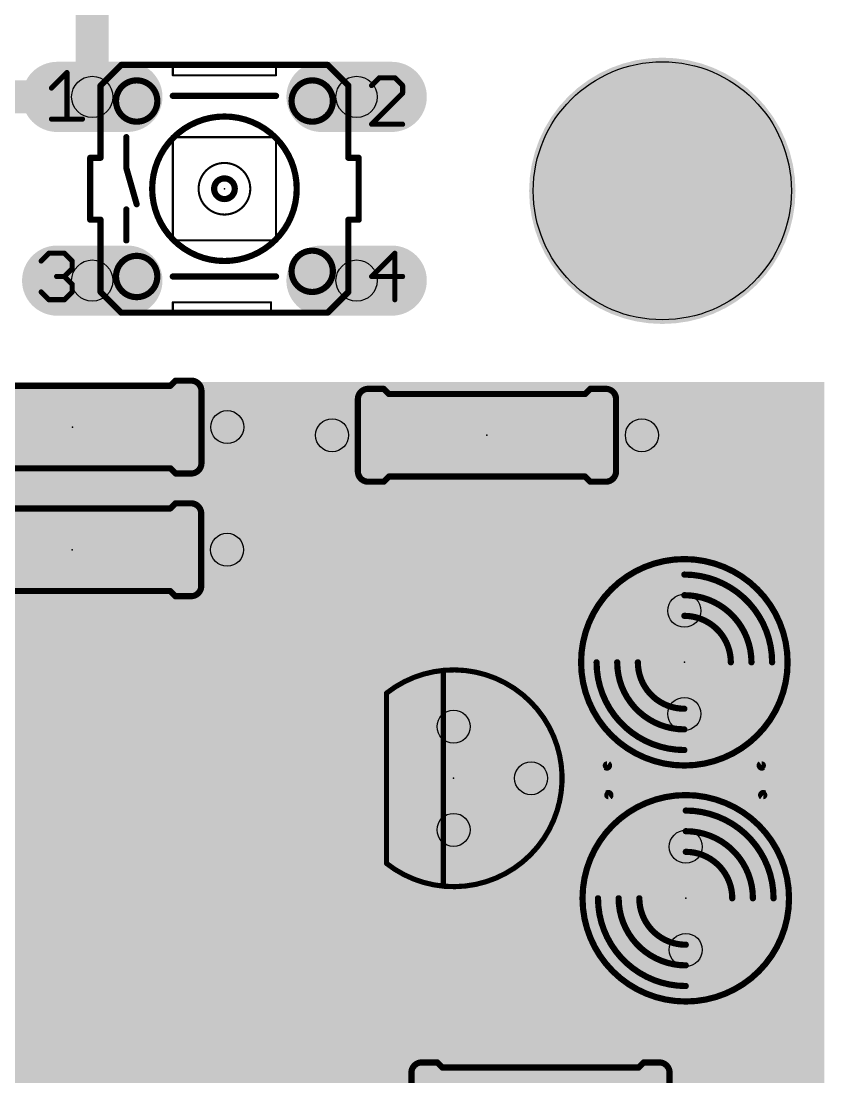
# Model space of a CAD drawing. Extents: x -0.24 to 4.18, y -0.6 to 2.96.
# Drawn here: x 2.672 to 3.447, y 0.427 to 1.45 of the extents above; entities that cross this region are included whole.
import ezdxf

# ---------------------------------------------------------------- set-up
doc = ezdxf.new("R2010")
doc.units = 0
for name, color, linetype in [('1', 22, 'CONTINUOUS'), ('16', 175, 'CONTINUOUS'), ('17', 82, 'CONTINUOUS'), ('20', 7, 'CONTINUOUS'), ('207', 250, 'CONTINUOUS'), ('21', 253, 'CONTINUOUS'), ('23', 7, 'CONTINUOUS'), ('29', 253, 'CONTINUOUS'), ('30', 253, 'CONTINUOUS'), ('44', 253, 'CONTINUOUS'), ('51', 253, 'CONTINUOUS')]:
    doc.layers.add(name, color=color, linetype=linetype)

# ---------------------------------------------------------------- blocks, each defined once
blk = doc.blocks.new('RECT')
blk.add_solid([(-0.5, -0.5), (0.5, -0.5), (-0.5, 0.5), (0.5, 0.5)])
blk = doc.blocks.new('OCTAGONP')
at = {"const_width": 0.5}
blk.add_lwpolyline([(-0.25, -0.103553), (-0.25, 0.103553), (-0.103553, 0.25), (0.103553, 0.25), (0.25, 0.103553), (0.25, -0.103553), (0.103553, -0.25), (-0.103553, -0.25), (-0.25, -0.103553), (-0.25, 0.103553)], dxfattribs=at)
blk = doc.blocks.new('LONGP100')
at = {"const_width": 1}
blk.add_lwpolyline([(-0.5, 0), (0.5, 0)], dxfattribs=at)
at = {"const_width": 0.5}
for points in [[(-0.5, 0.25, 1), (-0.5, -0.25)], [(0.5, -0.25, 1), (0.5, 0.25)]]:
    blk.add_lwpolyline(points, format="xyb", dxfattribs=at)

msp = doc.modelspace()

# ---------------------------------------------------------------- linework, layer by layer
at = {"layer": '1', "const_width": 0.032}
for points in [[(2.741, 1.74744), (2.741, 1.3761)], [(2.741, 1.3761), (2.6552, 1.3761)], [(2.87173, 1.05622), (2.96528, 1.05622)], [(2.87173, 1.05622), (2.87173, 0.93752)], [(2.96528, 1.05622), (2.97324, 1.04826)], [(3.27324, 1.04826), (3.34178, 1.04826)], [(3.34178, 1.04826), (3.42438, 0.96566)], [(3.42438, 0.96566), (3.42438, 0.74633)], [(2.87173, 0.93752), (2.87154, 0.93733)], [(3.11797, 0.79297), (3.09095, 0.76595)], [(3.2972, 0.79297), (3.11797, 0.79297)], [(3.30399, 0.78618), (3.2972, 0.79297)], [(3.30651, 0.78618), (3.30399, 0.78618)], [(3.30651, 0.78618), (3.31438, 0.77831)], [(3.42438, 0.74633), (3.3967, 0.71865)], [(3.16865, 0.71865), (3.16595, 0.71595)], [(3.3967, 0.71865), (3.16865, 0.71865)], [(3.10723, 0.64967), (3.09095, 0.66595)], [(3.31577, 0.64967), (3.10723, 0.64967)], [(3.31645, 0.65035), (3.31577, 0.64967)], [(3.35211, 0.65035), (3.31645, 0.65035)], [(3.39045, 0.61201), (3.35211, 0.65035)], [(3.39045, 0.33745), (3.39045, 0.61201)], [(2.40096, 0.58249), (2.82082, 0.58436)], [(2.9304, 0.47478), (2.82082, 0.58436)], [(3.31228, 0.54618), (3.31577, 0.54967)], [(3.15136, 0.54618), (3.02509, 0.39564)], [(3.15136, 0.54618), (3.31228, 0.54618)], [(2.9304, 0.33731), (2.9304, 0.47478)]]:
    msp.add_lwpolyline(points, dxfattribs=at)
at = {"layer": '1', "const_width": 0.016}
for points in [[(2.741, 1.3681, 1), (2.741, 1.3841)], [(2.733, 1.3761, 1), (2.749, 1.3761)], [(2.87173, 1.06422, 1), (2.87173, 1.04822)], [(2.87973, 1.05622, 1), (2.86373, 1.05622)], [(2.970937, 1.061877, 1), (2.959623, 1.050563)], [(2.96528, 1.04822, 1), (2.96528, 1.06422)], [(3.27324, 1.05626, 1), (3.27324, 1.04026)], [(3.347437, 1.053917, 1), (3.336123, 1.042603)], [(3.34178, 1.04026, 1), (3.34178, 1.05626)], [(2.967583, 1.042603, 1), (2.978897, 1.053917)], [(3.43238, 0.96566, 1), (3.41638, 0.96566)], [(3.418723, 0.960003, 1), (3.430037, 0.971317)], [(2.877387, 0.931863, 1), (2.866073, 0.943177)], [(2.865883, 0.942987, 1), (2.877197, 0.931673)], [(2.86373, 0.93752, 1), (2.87973, 0.93752)], [(3.11797, 0.80097, 1), (3.11797, 0.78497)], [(3.123627, 0.787313, 1), (3.112313, 0.798627)], [(3.302857, 0.798627, 1), (3.291543, 0.787313)], [(3.2972, 0.78497, 1), (3.2972, 0.80097)], [(3.30399, 0.79418, 1), (3.30399, 0.77818)], [(3.298333, 0.780523, 1), (3.309647, 0.791837)], [(3.312167, 0.791837, 1), (3.300854, 0.780523)], [(3.30651, 0.77818, 1), (3.30651, 0.79418)], [(3.308723, 0.772653, 1), (3.320037, 0.783967)], [(3.085293, 0.771607, 1), (3.096607, 0.760293)], [(3.430037, 0.740673, 1), (3.418723, 0.751987)], [(3.41638, 0.74633, 1), (3.43238, 0.74633)], [(3.160293, 0.721607, 1), (3.171607, 0.710293)], [(3.16865, 0.72665, 1), (3.16865, 0.71065)], [(3.174307, 0.712993, 1), (3.162993, 0.724307)], [(3.391043, 0.724307, 1), (3.402357, 0.712993)], [(3.3967, 0.71065, 1), (3.3967, 0.72665)], [(3.096607, 0.671607, 1), (3.085293, 0.660293)], [(3.10723, 0.65767, 1), (3.10723, 0.64167)], [(3.31645, 0.65835, 1), (3.31645, 0.64235)], [(3.322107, 0.644693, 1), (3.310793, 0.656007)], [(3.31577, 0.64167, 1), (3.31577, 0.65767)], [(3.357767, 0.656007, 1), (3.346453, 0.644693)], [(3.35211, 0.64235, 1), (3.35211, 0.65835)], [(3.101573, 0.644013, 1), (3.112887, 0.655327)], [(3.310113, 0.655327, 1), (3.321427, 0.644013)], [(3.39845, 0.61201, 1), (3.38245, 0.61201)], [(3.384793, 0.606353, 1), (3.396107, 0.617667)], [(2.826477, 0.590017, 1), (2.815163, 0.578703)], [(2.820856, 0.57636, 1), (2.820784, 0.59236)], [(3.321427, 0.544013, 1), (3.310113, 0.555327)], [(3.15136, 0.55418, 1), (3.15136, 0.53818)], [(3.157489, 0.541039, 1), (3.145231, 0.551321)], [(3.306623, 0.551837, 1), (3.317937, 0.540523)], [(3.31228, 0.53818, 1), (3.31228, 0.55418)], [(2.9384, 0.47478, 1), (2.9224, 0.47478)], [(2.924743, 0.469123, 1), (2.936057, 0.480437)]]:
    msp.add_lwpolyline(points, format="xyb", dxfattribs=at)
at = {"layer": '16', "const_width": 0.016}
for points in [[(3.29001, 0.87831), (2.46845, 0.05675)], [(3.31438, 0.87831), (3.29001, 0.87831)], [(3.02717, 0.15628), (2.40096, 0.78249)], [(0.54639, 0.74568), (3.13622, 0.74568)], [(3.13622, 0.74568), (3.16595, 0.71595)], [(2.77233, 0.31112), (2.40096, 0.68249)]]:
    msp.add_lwpolyline(points, dxfattribs=at)
at = {"layer": '16', "const_width": 0.008}
for points in [[(3.29001, 0.88231, 1), (3.29001, 0.87431)], [(3.292839, 0.875482, 1), (3.287182, 0.881139)], [(3.31438, 0.87431, 1), (3.31438, 0.88231)], [(3.139048, 0.748508, 1), (3.133391, 0.742851)], [(3.13622, 0.74168, 1), (3.13622, 0.74968)], [(3.163121, 0.713121, 1), (3.168778, 0.718778)]]:
    msp.add_lwpolyline(points, format="xyb", dxfattribs=at)
at = {"layer": '20'}
msp.add_circle((3.29305, 1.28512), 0.125, dxfattribs=at)
at = {"layer": '21'}
for points, const_width in [([(2.819, 1.4071), (2.784, 1.4071)], 0.006), ([(2.919, 1.4071), (2.819, 1.4071)], 0.006), ([(2.819, 1.4071), (2.819, 1.3971)], 0.002), ([(2.954, 1.4071), (2.919, 1.4071)], 0.006), ([(2.919, 1.3971), (2.919, 1.4071)], 0.002), ([(2.919, 1.3971), (2.819, 1.3971)], 0.002), ([(2.749, 1.3171), (2.749, 1.3271)], 0.006), ([(2.989, 1.3171), (2.989, 1.3271)], 0.006), ([(2.739, 1.3171), (2.749, 1.3171)], 0.006), ([(2.739, 1.3171), (2.739, 1.2571)], 0.006), ([(2.989, 1.3171), (2.999, 1.3171)], 0.006), ([(2.999, 1.2571), (2.999, 1.3171)], 0.006), ([(2.749, 1.2571), (2.739, 1.2571)], 0.006), ([(2.749, 1.2571), (2.749, 1.2471)], 0.006), ([(2.999, 1.2571), (2.989, 1.2571)], 0.006), ([(2.989, 1.2571), (2.989, 1.2471)], 0.006), ([(2.914, 1.1771), (2.819, 1.1771)], 0.002), ([(2.819, 1.1771), (2.819, 1.1671)], 0.002), ([(2.914, 1.1771), (2.914, 1.1671)], 0.002), ([(2.784, 1.1671), (2.819, 1.1671)], 0.006), ([(2.819, 1.1671), (2.914, 1.1671)], 0.006), ([(2.914, 1.1671), (2.954, 1.1671)], 0.006), ([(2.81673, 1.09622), (2.62673, 1.09622)], 0.006), ([(2.81673, 1.09622), (2.82173, 1.10122)], 0.006), ([(2.83673, 1.10122), (2.82173, 1.10122)], 0.006), ([(3.00824, 1.09326), (3.02324, 1.09326)], 0.006), ([(3.02824, 1.08826), (3.02324, 1.09326)], 0.006), ([(3.21824, 1.08826), (3.22324, 1.09326)], 0.006), ([(3.23824, 1.09326), (3.22324, 1.09326)], 0.006), ([(3.21824, 1.08826), (3.02824, 1.08826)], 0.006), ([(2.81673, 1.01622), (2.62673, 1.01622)], 0.006), ([(2.81673, 1.01622), (2.82173, 1.01122)], 0.006), ([(2.83673, 1.01122), (2.82173, 1.01122)], 0.006), ([(3.00824, 1.00326), (3.02324, 1.00326)], 0.006), ([(3.02824, 1.00826), (3.02324, 1.00326)], 0.006), ([(3.21824, 1.00826), (3.02824, 1.00826)], 0.006), ([(3.21824, 1.00826), (3.22324, 1.00326)], 0.006), ([(3.23824, 1.00326), (3.22324, 1.00326)], 0.006), ([(2.81654, 0.97733), (2.82154, 0.98233)], 0.006), ([(2.83654, 0.98233), (2.82154, 0.98233)], 0.006), ([(2.81654, 0.97733), (2.62654, 0.97733)], 0.006), ([(2.81654, 0.89733), (2.62654, 0.89733)], 0.006), ([(2.81654, 0.89733), (2.82154, 0.89233)], 0.006), ([(2.83654, 0.89233), (2.82154, 0.89233)], 0.006), ([(3.08095, 0.820477), (3.08095, 0.80469)], 0.005), ([(3.02595, 0.79843), (3.02595, 0.633469)], 0.005), ([(3.08095, 0.72721), (3.08095, 0.70469)], 0.005), ([(3.23938, 0.72831), (3.38938, 0.72831)], 0.008), ([(3.39077, 0.69967), (3.24077, 0.69967)], 0.008), ([(3.08095, 0.62721), (3.08095, 0.611422)], 0.005), ([(3.06009, 0.44064), (3.07509, 0.44064)], 0.006), ([(3.08009, 0.43564), (3.07509, 0.44064)], 0.006), ([(3.27009, 0.43564), (3.27509, 0.44064)], 0.006), ([(3.29009, 0.44064), (3.27509, 0.44064)], 0.006), ([(3.27009, 0.43564), (3.08009, 0.43564)], 0.006)]:
    msp.add_lwpolyline(points, dxfattribs=dict(at, const_width=const_width))
for points, const_width in [([(2.784, 1.4086, 1), (2.784, 1.4056)], 0.003), ([(2.819, 1.4086, 1), (2.819, 1.4056)], 0.003), ([(2.819, 1.4056, 1), (2.819, 1.4086)], 0.003), ([(2.8195, 1.4071, 1), (2.8185, 1.4071)], 0.001), ([(2.919, 1.4086, 1), (2.919, 1.4056)], 0.003), ([(2.919, 1.4056, 1), (2.919, 1.4086)], 0.003), ([(2.9195, 1.4071, 1), (2.9185, 1.4071)], 0.001), ([(2.954, 1.4056, 1), (2.954, 1.4086)], 0.003), ([(2.819, 1.3976, 1), (2.819, 1.3966)], 0.001), ([(2.8185, 1.3971, 1), (2.8195, 1.3971)], 0.001), ([(2.9185, 1.3971, 1), (2.9195, 1.3971)], 0.001), ([(2.919, 1.3966, 1), (2.919, 1.3976)], 0.001), ([(2.869, 1.2171, 1), (2.869, 1.3571, 1), (2.869, 1.2171)], 0.006), ([(2.7505, 1.3271, 1), (2.7475, 1.3271)], 0.003), ([(2.9905, 1.3271, 1), (2.9875, 1.3271)], 0.003), ([(2.739, 1.3186, 1), (2.739, 1.3156)], 0.003), ([(2.7405, 1.3171, 1), (2.7375, 1.3171)], 0.003), ([(2.749, 1.3156, 1), (2.749, 1.3186)], 0.003), ([(2.989, 1.3186, 1), (2.989, 1.3156)], 0.003), ([(3.0005, 1.3171, 1), (2.9975, 1.3171)], 0.003), ([(2.999, 1.3156, 1), (2.999, 1.3186)], 0.003), ([(2.7475, 1.3171, 1), (2.7505, 1.3171)], 0.003), ([(2.9875, 1.3171, 1), (2.9905, 1.3171)], 0.003), ([(2.869, 1.2771, 1), (2.869, 1.2971, 1), (2.869, 1.2771)], 0.006), ([(2.739, 1.2586, 1), (2.739, 1.2556)], 0.003), ([(2.7375, 1.2571, 1), (2.7405, 1.2571)], 0.003), ([(2.7505, 1.2571, 1), (2.7475, 1.2571)], 0.003), ([(2.749, 1.2556, 1), (2.749, 1.2586)], 0.003), ([(2.989, 1.2586, 1), (2.989, 1.2556)], 0.003), ([(2.9905, 1.2571, 1), (2.9875, 1.2571)], 0.003), ([(2.9975, 1.2571, 1), (3.0005, 1.2571)], 0.003), ([(2.999, 1.2556, 1), (2.999, 1.2586)], 0.003), ([(2.7475, 1.2471, 1), (2.7505, 1.2471)], 0.003), ([(2.9875, 1.2471, 1), (2.9905, 1.2471)], 0.003), ([(2.819, 1.1776, 1), (2.819, 1.1766)], 0.001), ([(2.8195, 1.1771, 1), (2.8185, 1.1771)], 0.001), ([(2.9145, 1.1771, 1), (2.9135, 1.1771)], 0.001), ([(2.914, 1.1766, 1), (2.914, 1.1776)], 0.001), ([(2.784, 1.1686, 1), (2.784, 1.1656)], 0.003), ([(2.819, 1.1686, 1), (2.819, 1.1656)], 0.003), ([(2.819, 1.1656, 1), (2.819, 1.1686)], 0.003), ([(2.8185, 1.1671, 1), (2.8195, 1.1671)], 0.001), ([(2.914, 1.1686, 1), (2.914, 1.1656)], 0.003), ([(2.914, 1.1656, 1), (2.914, 1.1686)], 0.003), ([(2.9135, 1.1671, 1), (2.9145, 1.1671)], 0.001), ([(2.954, 1.1656, 1), (2.954, 1.1686)], 0.003), ([(2.815669, 1.097281, 1), (2.817791, 1.095159)], 0.003), ([(2.81673, 1.09472, 1), (2.81673, 1.09772)], 0.003), ([(2.82173, 1.10272, 1), (2.82173, 1.09972)], 0.003), ([(2.822791, 1.100159, 1), (2.820669, 1.102281)], 0.003), ([(2.84673, 1.09122, 0.414214), (2.83673, 1.10122)], 0.006), ([(2.83673, 1.10272, 1), (2.83673, 1.09972)], 0.003), ([(2.83673, 1.09972, 1), (2.83673, 1.10272)], 0.003), ([(3.00824, 1.09326, 0.414214), (2.99824, 1.08326)], 0.006), ([(3.00824, 1.09476, 1), (3.00824, 1.09176)], 0.003), ([(3.00824, 1.09176, 1), (3.00824, 1.09476)], 0.003), ([(3.024301, 1.094321, 1), (3.022179, 1.092199)], 0.003), ([(3.02324, 1.09176, 1), (3.02324, 1.09476)], 0.003), ([(3.22324, 1.09476, 1), (3.22324, 1.09176)], 0.003), ([(3.224301, 1.092199, 1), (3.222179, 1.094321)], 0.003), ([(3.24824, 1.08326, 0.414214), (3.23824, 1.09326)], 0.006), ([(3.23824, 1.09476, 1), (3.23824, 1.09176)], 0.003), ([(3.23824, 1.09176, 1), (3.23824, 1.09476)], 0.003), ([(2.84523, 1.09122, 1), (2.84823, 1.09122)], 0.003), ([(2.99674, 1.08326, 1), (2.99974, 1.08326)], 0.003), ([(3.02824, 1.08976, 1), (3.02824, 1.08676)], 0.003), ([(3.027179, 1.087199, 1), (3.029301, 1.089321)], 0.003), ([(3.217179, 1.089321, 1), (3.219301, 1.087199)], 0.003), ([(3.21824, 1.08676, 1), (3.21824, 1.08976)], 0.003), ([(3.24674, 1.08326, 1), (3.24974, 1.08326)], 0.003), ([(2.83673, 1.01122, 0.414214), (2.84673, 1.02122)], 0.006), ([(2.84823, 1.02122, 1), (2.84523, 1.02122)], 0.003), ([(2.817791, 1.017281, 1), (2.815669, 1.015159)], 0.003), ([(2.81673, 1.01472, 1), (2.81673, 1.01772)], 0.003), ([(2.82173, 1.01272, 1), (2.82173, 1.00972)], 0.003), ([(2.820669, 1.010159, 1), (2.822791, 1.012281)], 0.003), ([(2.83673, 1.01272, 1), (2.83673, 1.00972)], 0.003), ([(2.83673, 1.00972, 1), (2.83673, 1.01272)], 0.003), ([(2.99824, 1.01326, 0.414214), (3.00824, 1.00326)], 0.006), ([(2.99974, 1.01326, 1), (2.99674, 1.01326)], 0.003), ([(3.23824, 1.00326, 0.414214), (3.24824, 1.01326)], 0.006), ([(3.24974, 1.01326, 1), (3.24674, 1.01326)], 0.003), ([(3.00824, 1.00476, 1), (3.00824, 1.00176)], 0.003), ([(3.00824, 1.00176, 1), (3.00824, 1.00476)], 0.003), ([(3.022179, 1.004321, 1), (3.024301, 1.002199)], 0.003), ([(3.02324, 1.00176, 1), (3.02324, 1.00476)], 0.003), ([(3.02824, 1.00976, 1), (3.02824, 1.00676)], 0.003), ([(3.029301, 1.007199, 1), (3.027179, 1.009321)], 0.003), ([(3.219301, 1.009321, 1), (3.217179, 1.007199)], 0.003), ([(3.21824, 1.00676, 1), (3.21824, 1.00976)], 0.003), ([(3.22324, 1.00476, 1), (3.22324, 1.00176)], 0.003), ([(3.222179, 1.002199, 1), (3.224301, 1.004321)], 0.003), ([(3.23824, 1.00476, 1), (3.23824, 1.00176)], 0.003), ([(3.23824, 1.00176, 1), (3.23824, 1.00476)], 0.003), ([(2.82154, 0.98383, 1), (2.82154, 0.98083)], 0.003), ([(2.8226, 0.981269, 1), (2.820479, 0.983391)], 0.003), ([(2.84654, 0.97233, 0.414214), (2.83654, 0.98233)], 0.006), ([(2.83654, 0.98383, 1), (2.83654, 0.98083)], 0.003), ([(2.83654, 0.98083, 1), (2.83654, 0.98383)], 0.003), ([(2.815479, 0.978391, 1), (2.8176, 0.976269)], 0.003), ([(2.81654, 0.97583, 1), (2.81654, 0.97883)], 0.003), ([(2.84504, 0.97233, 1), (2.84804, 0.97233)], 0.003), ([(3.38938, 0.72831, 3), (3.23938, 0.72831)], 0.01), ([(3.31438, 0.72831, 1), (3.31438, 0.92831, 1), (3.31438, 0.72831)], 0.006), ([(2.8176, 0.898391, 1), (2.815479, 0.896269)], 0.003), ([(2.81654, 0.89583, 1), (2.81654, 0.89883)], 0.003), ([(2.83654, 0.89233, 0.414214), (2.84654, 0.90233)], 0.006), ([(2.84804, 0.90233, 1), (2.84504, 0.90233)], 0.003), ([(2.82154, 0.89383, 1), (2.82154, 0.89083)], 0.003), ([(2.820479, 0.891269, 1), (2.8226, 0.893391)], 0.003), ([(2.83654, 0.89383, 1), (2.83654, 0.89083)], 0.003), ([(2.83654, 0.89083, 1), (2.83654, 0.89383)], 0.003), ([(3.191281, 0.74693, 0.526672), (3.02595, 0.79843)], 0.005), ([(3.0822, 0.820477, 1), (3.0797, 0.820477)], 0.0025), ([(3.0272, 0.79843, 1), (3.0247, 0.79843)], 0.0025), ([(3.025176, 0.799412, 1), (3.026724, 0.797448)], 0.0025), ([(3.0797, 0.80469, 1), (3.0822, 0.80469)], 0.0025), ([(3.190086, 0.746562, 1), (3.192475, 0.747299)], 0.0025), ([(3.0822, 0.72721, 1), (3.0797, 0.72721)], 0.0025), ([(3.23788, 0.72631, 1), (3.24088, 0.73031)], 0.005), ([(3.23938, 0.73031, 1), (3.23938, 0.72631)], 0.004), ([(3.38788, 0.73031, 1), (3.39088, 0.72631)], 0.005), ([(3.38938, 0.72631, 1), (3.38938, 0.73031)], 0.004), ([(3.0797, 0.70469, 1), (3.0822, 0.70469)], 0.0025), ([(3.24077, 0.69967, 3), (3.39077, 0.69967)], 0.01), ([(3.31577, 0.49967, 1), (3.31577, 0.69967, 1), (3.31577, 0.49967)], 0.006), ([(3.24227, 0.69767, 1), (3.23927, 0.70167)], 0.005), ([(3.24077, 0.70167, 1), (3.24077, 0.69767)], 0.004), ([(3.39227, 0.70167, 1), (3.38927, 0.69767)], 0.005), ([(3.39077, 0.69767, 1), (3.39077, 0.70167)], 0.004), ([(3.02595, 0.633469, 0.526672), (3.191281, 0.684969)], 0.005), ([(3.192475, 0.684601, 1), (3.190086, 0.685338)], 0.0025), ([(3.026724, 0.634451, 1), (3.025176, 0.632488)], 0.0025), ([(3.0247, 0.633469, 1), (3.0272, 0.633469)], 0.0025), ([(3.0822, 0.62721, 1), (3.0797, 0.62721)], 0.0025), ([(3.0797, 0.611422, 1), (3.0822, 0.611422)], 0.0025), ([(3.06009, 0.44064, 0.414214), (3.05009, 0.43064)], 0.006), ([(3.06009, 0.44214, 1), (3.06009, 0.43914)], 0.003), ([(3.06009, 0.43914, 1), (3.06009, 0.44214)], 0.003), ([(3.07615, 0.441701, 1), (3.074029, 0.439579)], 0.003), ([(3.07509, 0.43914, 1), (3.07509, 0.44214)], 0.003), ([(3.27509, 0.44214, 1), (3.27509, 0.43914)], 0.003), ([(3.27615, 0.439579, 1), (3.274029, 0.441701)], 0.003), ([(3.30009, 0.43064, 0.414214), (3.29009, 0.44064)], 0.006), ([(3.29009, 0.44214, 1), (3.29009, 0.43914)], 0.003), ([(3.29009, 0.43914, 1), (3.29009, 0.44214)], 0.003), ([(3.04859, 0.43064, 1), (3.05159, 0.43064)], 0.003), ([(3.08009, 0.43714, 1), (3.08009, 0.43414)], 0.003), ([(3.079029, 0.434579, 1), (3.08115, 0.436701)], 0.003), ([(3.269029, 0.436701, 1), (3.27115, 0.434579)], 0.003), ([(3.27009, 0.43414, 1), (3.27009, 0.43714)], 0.003), ([(3.29859, 0.43064, 1), (3.30159, 0.43064)], 0.003)]:
    msp.add_lwpolyline(points, format="xyb", dxfattribs=dict(at, const_width=const_width))
at = {"layer": '23'}
for p in [(2.869, 1.2871), (2.72173, 1.05622), (3.12324, 1.04826), (2.72154, 0.93733), (3.31438, 0.82831), (3.09095, 0.71595), (3.31577, 0.59967)]:
    msp.add_point(p, dxfattribs=at)
at = {"layer": '29', "const_width": 0.129}
msp.add_lwpolyline([(3.29305, 1.22062, 1), (3.29305, 1.34962, 1), (3.29305, 1.22062)], format="xyb", dxfattribs=at)
at = {"layer": '30', "const_width": 0.129}
msp.add_lwpolyline([(3.29305, 1.22062, 1), (3.29305, 1.34962, 1), (3.29305, 1.22062)], format="xyb", dxfattribs=at)
at = {"layer": '44'}
for centre, radius in [((2.741, 1.3761), 0.02), ((2.997, 1.3761), 0.02), ((2.741, 1.1981), 0.02), ((2.997, 1.1981), 0.02), ((2.87173, 1.05622), 0.016), ((2.97324, 1.04826), 0.016), ((3.27324, 1.04826), 0.016), ((2.87154, 0.93733), 0.016), ((3.31438, 0.87831), 0.016), ((3.31438, 0.77831), 0.016), ((3.09095, 0.76595), 0.016), ((3.16595, 0.71595), 0.016), ((3.09095, 0.66595), 0.016), ((3.31577, 0.64967), 0.016), ((3.31577, 0.54967), 0.016)]:
    msp.add_circle(centre, radius, dxfattribs=at)
at = {"layer": '51'}
for points, const_width in [([(2.7015, 1.384626), (2.716513, 1.399638)], 0.005), ([(2.716513, 1.399638), (2.716513, 1.3546)], 0.005), ([(2.769, 1.4071), (2.749, 1.3871)], 0.006), ([(2.769, 1.4071), (2.784, 1.4071)], 0.006), ([(2.969, 1.4071), (2.954, 1.4071)], 0.006), ([(2.989, 1.3871), (2.969, 1.4071)], 0.006), ([(3.019006, 1.394638), (3.0115, 1.387132)], 0.005), ([(3.034019, 1.394638), (3.019006, 1.394638)], 0.005), ([(3.041526, 1.387132), (3.034019, 1.394638)], 0.005), ([(2.749, 1.3871), (2.749, 1.3271)], 0.006), ([(2.989, 1.3271), (2.989, 1.3871)], 0.006), ([(3.0115, 1.3496), (3.041526, 1.379626)], 0.005), ([(3.041526, 1.379626), (3.041526, 1.387132)], 0.005), ([(2.919, 1.3771), (2.819, 1.3771)], 0.006), ([(2.7015, 1.3546), (2.731526, 1.3546)], 0.005), ([(3.041526, 1.3496), (3.0115, 1.3496)], 0.005), ([(2.774, 1.3371), (2.774, 1.3071)], 0.006), ([(2.819, 1.3371), (2.819, 1.2371)], 0.002), ([(2.819, 1.3371), (2.919, 1.3371)], 0.002), ([(2.919, 1.2371), (2.919, 1.3371)], 0.002), ([(2.774, 1.3071), (2.784, 1.2721)], 0.006), ([(2.774, 1.2671), (2.774, 1.2371)], 0.006), ([(2.749, 1.1871), (2.749, 1.2471)], 0.006), ([(2.989, 1.1871), (2.989, 1.2471)], 0.006), ([(2.919, 1.2371), (2.819, 1.2371)], 0.002), ([(2.6915, 1.217132), (2.699006, 1.224638)], 0.005), ([(2.699006, 1.224638), (2.714019, 1.224638)], 0.005), ([(2.714019, 1.224638), (2.721526, 1.217132)], 0.005), ([(2.721526, 1.217132), (2.721526, 1.209626)], 0.005), ([(3.034019, 1.224638), (3.0115, 1.202119)], 0.005), ([(3.034019, 1.1796), (3.034019, 1.224638)], 0.005), ([(2.721526, 1.209626), (2.714019, 1.202119)], 0.005), ([(2.714019, 1.202119), (2.706513, 1.202119)], 0.005), ([(2.714019, 1.202119), (2.721526, 1.194613)], 0.005), ([(2.721526, 1.194613), (2.721526, 1.187106)], 0.005), ([(2.819, 1.2021), (2.919, 1.2021)], 0.006), ([(3.0115, 1.202119), (3.041526, 1.202119)], 0.005), ([(2.699006, 1.1796), (2.6915, 1.187106)], 0.005), ([(2.721526, 1.187106), (2.714019, 1.1796)], 0.005), ([(2.769, 1.1671), (2.749, 1.1871)], 0.006), ([(2.969, 1.1671), (2.989, 1.1871)], 0.006), ([(2.714019, 1.1796), (2.699006, 1.1796)], 0.005), ([(2.769, 1.1671), (2.784, 1.1671)], 0.006), ([(2.969, 1.1671), (2.954, 1.1671)], 0.006), ([(2.84673, 1.02122), (2.84673, 1.09122)], 0.006), ([(2.99824, 1.01326), (2.99824, 1.08326)], 0.006), ([(3.24824, 1.01326), (3.24824, 1.08326)], 0.006), ([(2.85673, 1.05622), (2.87173, 1.05622)], 0.024), ([(2.97324, 1.04826), (2.98824, 1.04826)], 0.024), ([(3.25824, 1.04826), (3.27324, 1.04826)], 0.024), ([(2.84654, 0.90233), (2.84654, 0.97233)], 0.006), ([(2.85654, 0.93733), (2.87154, 0.93733)], 0.024), ([(3.08095, 0.80469), (3.08095, 0.72721)], 0.005), ([(3.08095, 0.70469), (3.08095, 0.62721)], 0.005), ([(3.05009, 0.36064), (3.05009, 0.43064)], 0.006), ([(3.30009, 0.36064), (3.30009, 0.43064)], 0.006)]:
    msp.add_lwpolyline(points, dxfattribs=dict(at, const_width=const_width))
for points, const_width in [([(2.717763, 1.399638, 1), (2.715263, 1.399638)], 0.0025), ([(2.717397, 1.398755, 1), (2.715629, 1.400522)], 0.0025), ([(2.769, 1.4086, 1), (2.769, 1.4056)], 0.003), ([(2.770061, 1.406039, 1), (2.767939, 1.408161)], 0.003), ([(2.784, 1.4056, 1), (2.784, 1.4086)], 0.003), ([(2.954, 1.4086, 1), (2.954, 1.4056)], 0.003), ([(2.970061, 1.408161, 1), (2.967939, 1.406039)], 0.003), ([(2.969, 1.4056, 1), (2.969, 1.4086)], 0.003), ([(2.784, 1.3521, 1), (2.784, 1.3921, 1), (2.784, 1.3521)], 0.006), ([(2.954, 1.3521, 1), (2.954, 1.3921, 1), (2.954, 1.3521)], 0.006), ([(3.019006, 1.395888, 1), (3.019006, 1.393388)], 0.0025), ([(3.01989, 1.393755, 1), (3.018123, 1.395522)], 0.0025), ([(3.034903, 1.395522, 1), (3.033135, 1.393755)], 0.0025), ([(3.034019, 1.393388, 1), (3.034019, 1.395888)], 0.0025), ([(2.700616, 1.385509, 1), (2.702384, 1.383742)], 0.0025), ([(2.7505, 1.3871, 1), (2.7475, 1.3871)], 0.003), ([(2.747939, 1.388161, 1), (2.750061, 1.386039)], 0.003), ([(2.9905, 1.3871, 1), (2.9875, 1.3871)], 0.003), ([(2.987939, 1.386039, 1), (2.990061, 1.388161)], 0.003), ([(3.010616, 1.388016, 1), (3.012384, 1.386248)], 0.0025), ([(3.042776, 1.387132, 1), (3.040276, 1.387132)], 0.0025), ([(3.040642, 1.386248, 1), (3.042409, 1.388016)], 0.0025), ([(3.042409, 1.378742, 1), (3.040642, 1.380509)], 0.0025), ([(2.819, 1.3786, 1), (2.819, 1.3756)], 0.003), ([(2.919, 1.3756, 1), (2.919, 1.3786)], 0.003), ([(3.040276, 1.379626, 1), (3.042776, 1.379626)], 0.0025), ([(2.7015, 1.35585, 1), (2.7015, 1.35335)], 0.0025), ([(2.715263, 1.3546, 1), (2.717763, 1.3546)], 0.0025), ([(2.731526, 1.35335, 1), (2.731526, 1.35585)], 0.0025), ([(3.0115, 1.35085, 1), (3.0115, 1.34835)], 0.0025), ([(3.010616, 1.350484, 1), (3.012384, 1.348716)], 0.0025), ([(3.041526, 1.34835, 1), (3.041526, 1.35085)], 0.0025), ([(2.7755, 1.3371, 1), (2.7725, 1.3371)], 0.003), ([(2.8195, 1.3371, 1), (2.8185, 1.3371)], 0.001), ([(2.819, 1.3376, 1), (2.819, 1.3366)], 0.001), ([(2.9195, 1.3371, 1), (2.9185, 1.3371)], 0.001), ([(2.919, 1.3366, 1), (2.919, 1.3376)], 0.001), ([(2.7475, 1.3271, 1), (2.7505, 1.3271)], 0.003), ([(2.9875, 1.3271, 1), (2.9905, 1.3271)], 0.003), ([(2.775442, 1.307512, 1), (2.772558, 1.306688)], 0.003), ([(2.869, 1.2621, 1), (2.869, 1.3121, 1), (2.869, 1.2621)], 0.002), ([(2.7725, 1.3071, 1), (2.7755, 1.3071)], 0.003), ([(2.7755, 1.2671, 1), (2.7725, 1.2671)], 0.003), ([(2.782558, 1.271688, 1), (2.785442, 1.272512)], 0.003), ([(2.7505, 1.2471, 1), (2.7475, 1.2471)], 0.003), ([(2.9905, 1.2471, 1), (2.9875, 1.2471)], 0.003), ([(2.7725, 1.2371, 1), (2.7755, 1.2371)], 0.003), ([(2.819, 1.2376, 1), (2.819, 1.2366)], 0.001), ([(2.919, 1.2366, 1), (2.919, 1.2376)], 0.001), ([(2.8185, 1.2371, 1), (2.8195, 1.2371)], 0.001), ([(2.9185, 1.2371, 1), (2.9195, 1.2371)], 0.001), ([(2.954, 1.1871, 1), (2.954, 1.2271, 1), (2.954, 1.1871)], 0.006), ([(2.690616, 1.218016, 1), (2.692384, 1.216248)], 0.0025), ([(2.699006, 1.225888, 1), (2.699006, 1.223388)], 0.0025), ([(2.69989, 1.223755, 1), (2.698123, 1.225522)], 0.0025), ([(2.714903, 1.225522, 1), (2.713135, 1.223755)], 0.0025), ([(2.714019, 1.223388, 1), (2.714019, 1.225888)], 0.0025), ([(2.722776, 1.217132, 1), (2.720276, 1.217132)], 0.0025), ([(2.720642, 1.216248, 1), (2.722409, 1.218016)], 0.0025), ([(2.784, 1.1821, 1), (2.784, 1.2221, 1), (2.784, 1.1821)], 0.006), ([(3.035269, 1.224638, 1), (3.032769, 1.224638)], 0.0025), ([(3.034903, 1.223755, 1), (3.033135, 1.225522)], 0.0025), ([(2.720276, 1.209626, 1), (2.722776, 1.209626)], 0.0025), ([(2.722409, 1.208742, 1), (2.720642, 1.210509)], 0.0025), ([(2.706513, 1.203369, 1), (2.706513, 1.200869)], 0.0025), ([(2.714903, 1.203003, 1), (2.713135, 1.201235)], 0.0025), ([(2.713135, 1.203003, 1), (2.714903, 1.201235)], 0.0025), ([(2.714019, 1.200869, 1), (2.714019, 1.203369)], 0.0025), ([(2.722776, 1.194613, 1), (2.720276, 1.194613)], 0.0025), ([(2.819, 1.2036, 1), (2.819, 1.2006)], 0.003), ([(2.919, 1.2006, 1), (2.919, 1.2036)], 0.003), ([(3.0115, 1.203369, 1), (3.0115, 1.200869)], 0.0025), ([(3.010616, 1.203003, 1), (3.012384, 1.201235)], 0.0025), ([(3.041526, 1.200869, 1), (3.041526, 1.203369)], 0.0025), ([(2.692384, 1.18799, 1), (2.690616, 1.186223)], 0.0025), ([(2.720276, 1.187106, 1), (2.722776, 1.187106)], 0.0025), ([(2.720642, 1.193729, 1), (2.722409, 1.195497)], 0.0025), ([(2.722409, 1.186223, 1), (2.720642, 1.18799)], 0.0025), ([(2.750061, 1.188161, 1), (2.747939, 1.186039)], 0.003), ([(2.7475, 1.1871, 1), (2.7505, 1.1871)], 0.003), ([(2.9875, 1.1871, 1), (2.9905, 1.1871)], 0.003), ([(2.990061, 1.186039, 1), (2.987939, 1.188161)], 0.003), ([(2.699006, 1.18085, 1), (2.699006, 1.17835)], 0.0025), ([(2.698123, 1.178716, 1), (2.69989, 1.180484)], 0.0025), ([(2.713135, 1.180484, 1), (2.714903, 1.178716)], 0.0025), ([(2.714019, 1.17835, 1), (2.714019, 1.18085)], 0.0025), ([(3.032769, 1.1796, 1), (3.035269, 1.1796)], 0.0025), ([(2.769, 1.1686, 1), (2.769, 1.1656)], 0.003), ([(2.767939, 1.166039, 1), (2.770061, 1.168161)], 0.003), ([(2.784, 1.1656, 1), (2.784, 1.1686)], 0.003), ([(2.954, 1.1686, 1), (2.954, 1.1656)], 0.003), ([(2.967939, 1.168161, 1), (2.970061, 1.166039)], 0.003), ([(2.969, 1.1656, 1), (2.969, 1.1686)], 0.003), ([(2.84823, 1.09122, 1), (2.84523, 1.09122)], 0.003), ([(2.99974, 1.08326, 1), (2.99674, 1.08326)], 0.003), ([(3.24974, 1.08326, 1), (3.24674, 1.08326)], 0.003), ([(2.85673, 1.06222, 1), (2.85673, 1.05022)], 0.012), ([(2.87173, 1.05022, 1), (2.87173, 1.06222)], 0.012), ([(2.97324, 1.05426, 1), (2.97324, 1.04226)], 0.012), ([(2.98824, 1.04226, 1), (2.98824, 1.05426)], 0.012), ([(3.25824, 1.05426, 1), (3.25824, 1.04226)], 0.012), ([(3.27324, 1.04226, 1), (3.27324, 1.05426)], 0.012), ([(2.84523, 1.02122, 1), (2.84823, 1.02122)], 0.003), ([(2.99674, 1.01326, 1), (2.99974, 1.01326)], 0.003), ([(3.24674, 1.01326, 1), (3.24974, 1.01326)], 0.003), ([(2.84804, 0.97233, 1), (2.84504, 0.97233)], 0.003), ([(2.85654, 0.94333, 1), (2.85654, 0.93133)], 0.012), ([(2.87154, 0.93133, 1), (2.87154, 0.94333)], 0.012), ([(3.39938, 0.82831, 0.414214), (3.31438, 0.91331)], 0.006), ([(3.31438, 0.91481, 1), (3.31438, 0.91181)], 0.003), ([(2.84504, 0.90233, 1), (2.84804, 0.90233)], 0.003), ([(3.37938, 0.82831, 0.414214), (3.31438, 0.89331)], 0.006), ([(3.31438, 0.89481, 1), (3.31438, 0.89181)], 0.003), ([(3.35938, 0.82831, 0.414214), (3.31438, 0.87331)], 0.006), ([(3.31438, 0.87481, 1), (3.31438, 0.87181)], 0.003), ([(3.22938, 0.82831, 0.414214), (3.31438, 0.74331)], 0.006), ([(3.23088, 0.82831, 1), (3.22788, 0.82831)], 0.003), ([(3.24938, 0.82831, 0.414214), (3.31438, 0.76331)], 0.006), ([(3.25088, 0.82831, 1), (3.24788, 0.82831)], 0.003), ([(3.26938, 0.82831, 0.414214), (3.31438, 0.78331)], 0.006), ([(3.27088, 0.82831, 1), (3.26788, 0.82831)], 0.003), ([(3.35788, 0.82831, 1), (3.36088, 0.82831)], 0.003), ([(3.37788, 0.82831, 1), (3.38088, 0.82831)], 0.003), ([(3.39788, 0.82831, 1), (3.40088, 0.82831)], 0.003), ([(3.0822, 0.80469, 1), (3.0797, 0.80469)], 0.0025), ([(3.31438, 0.78181, 1), (3.31438, 0.78481)], 0.003), ([(3.31438, 0.76181, 1), (3.31438, 0.76481)], 0.003), ([(3.192475, 0.747279, 1), (3.190086, 0.746542)], 0.0025), ([(3.191281, 0.684989, 0.150785), (3.191281, 0.74691)], 0.005), ([(3.31438, 0.74181, 1), (3.31438, 0.74481)], 0.003), ([(3.0797, 0.72721, 1), (3.0822, 0.72721)], 0.0025), ([(3.0822, 0.70469, 1), (3.0797, 0.70469)], 0.0025), ([(3.190086, 0.685358, 1), (3.192475, 0.684621)], 0.0025), ([(3.40077, 0.59967, 0.414214), (3.31577, 0.68467)], 0.006), ([(3.31577, 0.68617, 1), (3.31577, 0.68317)], 0.003), ([(3.38077, 0.59967, 0.414214), (3.31577, 0.66467)], 0.006), ([(3.31577, 0.66617, 1), (3.31577, 0.66317)], 0.003), ([(3.36077, 0.59967, 0.414214), (3.31577, 0.64467)], 0.006), ([(3.31577, 0.64617, 1), (3.31577, 0.64317)], 0.003), ([(3.0797, 0.62721, 1), (3.0822, 0.62721)], 0.0025), ([(3.23077, 0.59967, 0.414214), (3.31577, 0.51467)], 0.006), ([(3.23227, 0.59967, 1), (3.22927, 0.59967)], 0.003), ([(3.25077, 0.59967, 0.414214), (3.31577, 0.53467)], 0.006), ([(3.25227, 0.59967, 1), (3.24927, 0.59967)], 0.003), ([(3.27077, 0.59967, 0.414214), (3.31577, 0.55467)], 0.006), ([(3.27227, 0.59967, 1), (3.26927, 0.59967)], 0.003), ([(3.35927, 0.59967, 1), (3.36227, 0.59967)], 0.003), ([(3.37927, 0.59967, 1), (3.38227, 0.59967)], 0.003), ([(3.39927, 0.59967, 1), (3.40227, 0.59967)], 0.003), ([(3.31577, 0.55317, 1), (3.31577, 0.55617)], 0.003), ([(3.31577, 0.53317, 1), (3.31577, 0.53617)], 0.003), ([(3.31577, 0.51317, 1), (3.31577, 0.51617)], 0.003), ([(3.05159, 0.43064, 1), (3.04859, 0.43064)], 0.003), ([(3.30159, 0.43064, 1), (3.29859, 0.43064)], 0.003)]:
    msp.add_lwpolyline(points, format="xyb", dxfattribs=dict(at, const_width=const_width))

# ---------------------------------------------------------------- block references
at = {"layer": '17'}
for name, p, xscale, yscale in [('LONGP100', (2.741, 1.3761), 0.06, 0.06), ('LONGP100', (2.741, 1.3761), 0.06, 0.06), ('LONGP100', (2.997, 1.3761), 0.06, 0.06), ('LONGP100', (2.997, 1.3761), 0.06, 0.06), ('LONGP100', (2.741, 1.1981), 0.06, 0.06), ('LONGP100', (2.741, 1.1981), 0.06, 0.06), ('LONGP100', (2.997, 1.1981), 0.06, 0.06), ('LONGP100', (2.997, 1.1981), 0.06, 0.06), ('OCTAGONP', (2.87173, 1.05622), 0.052, 0.052), ('OCTAGONP', (2.87173, 1.05622), 0.052, 0.052), ('OCTAGONP', (2.97324, 1.04826), 0.052, 0.052), ('OCTAGONP', (2.97324, 1.04826), 0.052, 0.052), ('OCTAGONP', (3.27324, 1.04826), 0.052, 0.052), ('OCTAGONP', (3.27324, 1.04826), 0.052, 0.052), ('OCTAGONP', (2.87154, 0.93733), 0.052, 0.052), ('OCTAGONP', (2.87154, 0.93733), 0.052, 0.052)]:
    msp.add_blockref(name, p, dxfattribs=dict(at, xscale=xscale, yscale=yscale))
at = {"layer": '17', "xscale": 0.052, "yscale": 0.052}
for p, rotation in [((3.31438, 0.87831), 270), ((3.31438, 0.87831), 270), ((3.31438, 0.77831), 270), ((3.31438, 0.77831), 270), ((3.09095, 0.76595), 270), ((3.09095, 0.76595), 270), ((3.16595, 0.71595), 270), ((3.16595, 0.71595), 270), ((3.09095, 0.66595), 270), ((3.09095, 0.66595), 270), ((3.31577, 0.64967), 90), ((3.31577, 0.64967), 90), ((3.31577, 0.54967), 90), ((3.31577, 0.54967), 90)]:
    msp.add_blockref('OCTAGONP', p, dxfattribs=dict(at, rotation=rotation))
at = {"layer": '20', "xscale": 0.45, "yscale": 0.65, "rotation": 90}
msp.add_blockref('RECT', (2.66157, 0.64065), dxfattribs=at)
at = {"layer": '207', "xscale": 1.2, "yscale": 1.1}
msp.add_blockref('RECT', (2.85, 0.55), dxfattribs=at)
at = {"layer": '29'}
for name, p, xscale, yscale in [('LONGP100', (2.741, 1.3761), 0.068, 0.068), ('LONGP100', (2.997, 1.3761), 0.068, 0.068), ('LONGP100', (2.741, 1.1981), 0.068, 0.068), ('LONGP100', (2.997, 1.1981), 0.068, 0.068), ('OCTAGONP', (2.87173, 1.05622), 0.06, 0.06), ('OCTAGONP', (2.97324, 1.04826), 0.06, 0.06), ('OCTAGONP', (3.27324, 1.04826), 0.06, 0.06), ('OCTAGONP', (2.87154, 0.93733), 0.06, 0.06)]:
    msp.add_blockref(name, p, dxfattribs=dict(at, xscale=xscale, yscale=yscale))
at = {"layer": '29', "xscale": 0.06, "yscale": 0.06}
for p, rotation in [((3.31438, 0.87831), 270), ((3.31438, 0.77831), 270), ((3.09095, 0.76595), 270), ((3.16595, 0.71595), 270), ((3.09095, 0.66595), 270), ((3.31577, 0.64967), 90), ((3.31577, 0.54967), 90)]:
    msp.add_blockref('OCTAGONP', p, dxfattribs=dict(at, rotation=rotation))
at = {"layer": '30'}
for name, p, xscale, yscale in [('LONGP100', (2.741, 1.3761), 0.068, 0.068), ('LONGP100', (2.997, 1.3761), 0.068, 0.068), ('LONGP100', (2.741, 1.1981), 0.068, 0.068), ('LONGP100', (2.997, 1.1981), 0.068, 0.068), ('OCTAGONP', (2.87173, 1.05622), 0.06, 0.06), ('OCTAGONP', (2.97324, 1.04826), 0.06, 0.06), ('OCTAGONP', (3.27324, 1.04826), 0.06, 0.06), ('OCTAGONP', (2.87154, 0.93733), 0.06, 0.06)]:
    msp.add_blockref(name, p, dxfattribs=dict(at, xscale=xscale, yscale=yscale))
at = {"layer": '30', "xscale": 0.06, "yscale": 0.06}
for p, rotation in [((3.31438, 0.87831), 270), ((3.31438, 0.77831), 270), ((3.09095, 0.76595), 270), ((3.16595, 0.71595), 270), ((3.09095, 0.66595), 270), ((3.31577, 0.64967), 90), ((3.31577, 0.54967), 90)]:
    msp.add_blockref('OCTAGONP', p, dxfattribs=dict(at, rotation=rotation))
at = {"layer": '51', "xscale": 0.01, "yscale": 0.024}
for p in [(2.85173, 1.05622), (2.99324, 1.04826), (3.25324, 1.04826), (2.85154, 0.93733)]:
    msp.add_blockref('RECT', p, dxfattribs=at)

doc.saveas('drawing.dxf')
